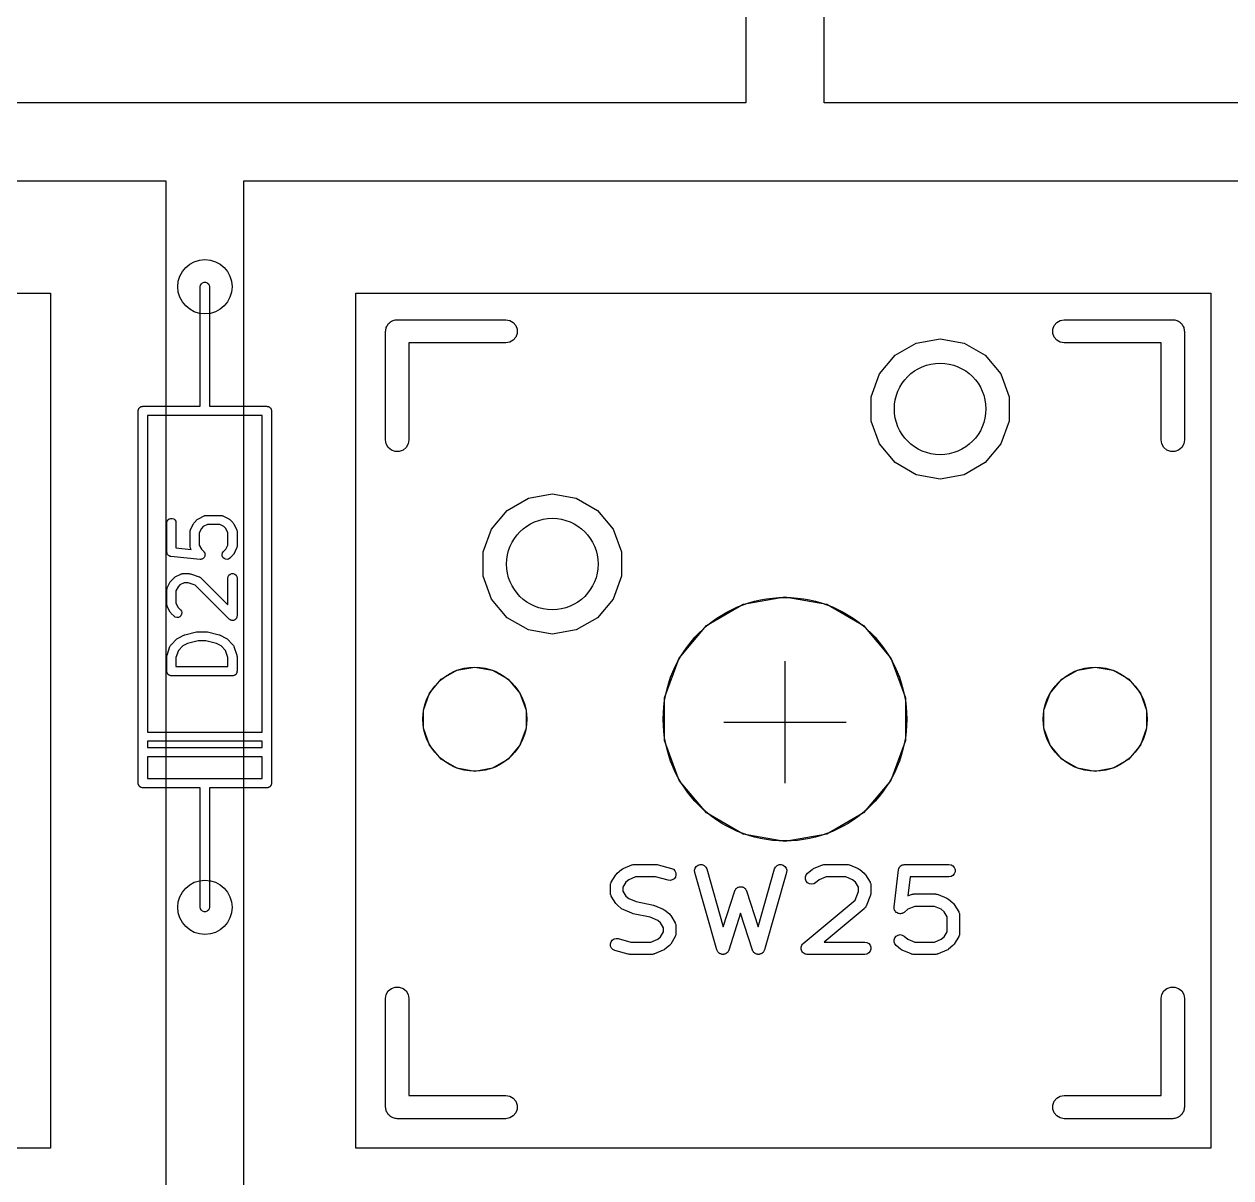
# Model space of a CAD drawing. Header units: millimetres. Extents: x 71 to 299, y 93 to 256.
# Drawn here: x 178.24 to 198, y 170.27 to 189.16 of the extents above; entities that cross this region are included whole.
import ezdxf

# ---------------------------------------------------------------- set-up
doc = ezdxf.new("R2010")
doc.units = ezdxf.units.MM
for name, color, linetype in [('BLACK', 7, 'Continuous'), ('PCB', 4, 'Continuous'), ('PCB_参照', 4, 'Continuous'), ('プレート', 6, 'Continuous'), ('物理キー', 7, 'Continuous')]:
    doc.layers.add(name, color=color, linetype=linetype)

# ---------------------------------------------------------------- blocks, each defined once
blk = doc.blocks.new('PCB詳細')
at = {"layer": 'BLACK'}
for p, q in [((116.925, -71.92), (116.93, -71.8943)), ((116.925, -73.19), (116.925, -71.92)), ((116.93, -71.8943), (116.943, -71.8718)), ((116.943, -71.8718), (116.962, -71.855)), ((116.962, -71.855), (116.987, -71.8461)), ((116.987, -71.8461), (117.013, -71.8461)), ((117.013, -71.8461), (117.037, -71.855)), ((117.037, -71.855), (117.057, -71.8718)), ((117.057, -71.8718), (117.07, -71.8943)), ((117.07, -71.8943), (117.075, -71.92)), ((117.075, -71.92), (117.075, -73.19)), ((120.004, -72.5275), (120.017, -72.5168)), ((120.017, -72.5168), (120.028, -72.5041)), ((120.028, -72.5041), (120.042, -72.4957)), ((120.042, -72.4957), (120.055, -72.485)), ((120.055, -72.485), (120.07, -72.4793)), ((120.07, -72.4793), (120.085, -72.471)), ((120.085, -72.471), (120.101, -72.4681)), ((120.101, -72.4681), (120.117, -72.4624)), ((120.117, -72.4624), (120.134, -72.4624)), ((120.134, -72.4624), (120.15, -72.4595)), ((120.15, -72.4595), (121.928, -72.4595)), ((121.928, -72.4595), (121.993, -72.471)), ((121.993, -72.471), (122.05, -72.5041)), ((122.05, -72.5041), (122.093, -72.5547)), ((130.907, -72.5547), (130.95, -72.5041)), ((130.95, -72.5041), (131.007, -72.471)), ((131.007, -72.471), (131.072, -72.4595)), ((131.072, -72.4595), (132.85, -72.4595)), ((132.85, -72.4595), (132.866, -72.4624)), ((132.866, -72.4624), (132.883, -72.4624)), ((132.883, -72.4624), (132.899, -72.4681)), ((132.899, -72.4681), (132.915, -72.471)), ((132.915, -72.471), (132.93, -72.4793)), ((132.93, -72.4793), (132.945, -72.485)), ((132.945, -72.485), (132.958, -72.4957)), ((132.958, -72.4957), (132.972, -72.5041)), ((132.972, -72.5041), (132.983, -72.5168)), ((132.983, -72.5168), (132.996, -72.5275)), ((119.959, -72.65), (119.962, -72.6336)), ((119.959, -74.428), (119.959, -72.65)), ((119.962, -72.6169), (119.968, -72.6013)), ((119.962, -72.6336), (119.962, -72.6169)), ((119.968, -72.6013), (119.971, -72.5848)), ((119.971, -72.5848), (119.979, -72.5704)), ((119.979, -72.5704), (119.985, -72.5547)), ((119.985, -72.5547), (119.996, -72.542)), ((119.996, -72.542), (120.004, -72.5275)), ((122.093, -72.5547), (122.116, -72.6169)), ((122.116, -72.6831), (122.093, -72.7452)), ((122.116, -72.6169), (122.116, -72.6831)), ((130.884, -72.6169), (130.907, -72.5547)), ((130.884, -72.6831), (130.884, -72.6169)), ((130.907, -72.7452), (130.884, -72.6831)), ((132.996, -72.5275), (133.004, -72.542)), ((133.004, -72.542), (133.015, -72.5547)), ((133.015, -72.5547), (133.021, -72.5704)), ((133.021, -72.5704), (133.029, -72.5848)), ((133.029, -72.5848), (133.032, -72.6013)), ((133.032, -72.6013), (133.038, -72.6169)), ((133.038, -72.6169), (133.038, -72.6336)), ((133.038, -72.6336), (133.04, -72.65)), ((133.04, -72.65), (133.04, -74.428)), ((121.928, -72.8405), (120.34, -72.8405)), ((120.34, -72.8405), (120.34, -74.428)), ((121.993, -72.829), (121.928, -72.8405)), ((122.05, -72.7959), (121.993, -72.829)), ((122.093, -72.7452), (122.05, -72.7959)), ((128.302, -73.0411), (128.648, -72.8418)), ((128.648, -72.8418), (129.04, -72.7726)), ((129.04, -72.7726), (129.432, -72.8418)), ((129.432, -72.8418), (129.778, -73.0411)), ((130.95, -72.7959), (130.907, -72.7452)), ((131.007, -72.829), (130.95, -72.7959)), ((131.072, -72.8405), (131.007, -72.829)), ((132.659, -72.8405), (131.072, -72.8405)), ((132.659, -74.428), (132.659, -72.8405)), ((128.046, -73.3463), (128.302, -73.0411)), ((129.778, -73.0411), (130.034, -73.3463)), ((116.925, -73.877), (116.925, -73.19)), ((117.075, -73.19), (117.075, -73.877)), ((127.91, -73.7208), (128.046, -73.3463)), ((130.034, -73.3463), (130.17, -73.7208)), ((115.923, -73.9095), (115.927, -73.9038)), ((115.927, -73.9038), (115.932, -73.8996)), ((115.932, -73.8996), (115.936, -73.8945)), ((115.936, -73.8945), (115.941, -73.8913)), ((115.941, -73.8913), (115.947, -73.887)), ((115.947, -73.887), (115.953, -73.8848)), ((115.953, -73.8848), (115.958, -73.8815)), ((115.958, -73.8815), (115.965, -73.8804)), ((115.965, -73.8804), (115.971, -73.8781)), ((115.971, -73.8781), (115.978, -73.8781)), ((115.978, -73.8781), (115.984, -73.877)), ((115.984, -73.877), (116.925, -73.877)), ((117.075, -73.877), (118.016, -73.877)), ((118.016, -73.877), (118.022, -73.8781)), ((118.022, -73.8781), (118.029, -73.8781)), ((118.029, -73.8781), (118.035, -73.8804)), ((118.035, -73.8804), (118.042, -73.8815)), ((118.042, -73.8815), (118.047, -73.8848)), ((118.047, -73.8848), (118.053, -73.887)), ((118.053, -73.887), (118.059, -73.8913)), ((118.059, -73.8913), (118.064, -73.8945)), ((118.064, -73.8945), (118.068, -73.8996)), ((118.068, -73.8996), (118.073, -73.9038)), ((118.073, -73.9038), (118.077, -73.9095)), ((127.91, -74.1192), (127.91, -73.7208)), ((130.17, -73.7208), (130.17, -74.1192)), ((115.909, -73.952), (115.91, -73.9455)), ((115.909, -80.048), (115.909, -73.952)), ((115.91, -73.939), (115.912, -73.9328)), ((115.91, -73.9455), (115.91, -73.939)), ((115.912, -73.9328), (115.914, -73.9263)), ((115.914, -73.9263), (115.917, -73.9207)), ((115.917, -73.9207), (115.919, -73.9145)), ((115.919, -73.9145), (115.923, -73.9095)), ((117, -74.027), (116.059, -74.027)), ((116.059, -74.027), (116.059, -79.211)), ((117.941, -74.027), (117, -74.027)), ((117.941, -79.211), (117.941, -74.027)), ((118.077, -73.9095), (118.081, -73.9145)), ((118.081, -73.9145), (118.083, -73.9207)), ((118.083, -73.9207), (118.086, -73.9263)), ((118.086, -73.9263), (118.088, -73.9328)), ((118.088, -73.9328), (118.09, -73.939)), ((118.09, -73.939), (118.09, -73.9455)), ((118.09, -73.9455), (118.091, -73.952)), ((118.091, -73.952), (118.091, -80.048)), ((128.046, -74.4937), (127.91, -74.1192)), ((130.17, -74.1192), (130.034, -74.4937)), ((119.971, -74.4932), (119.959, -74.428)), ((120.004, -74.5505), (119.971, -74.4932)), ((120.329, -74.4932), (120.296, -74.5505)), ((120.34, -74.428), (120.329, -74.4932)), ((128.302, -74.7989), (128.046, -74.4937)), ((130.034, -74.4937), (129.778, -74.7989)), ((132.671, -74.4932), (132.659, -74.428)), ((132.704, -74.5505), (132.671, -74.4932)), ((133.029, -74.4932), (132.996, -74.5505)), ((133.04, -74.428), (133.029, -74.4932)), ((120.055, -74.593), (120.004, -74.5505)), ((120.117, -74.6156), (120.055, -74.593)), ((120.183, -74.6156), (120.117, -74.6156)), ((120.245, -74.593), (120.183, -74.6156)), ((120.296, -74.5505), (120.245, -74.593)), ((132.755, -74.593), (132.704, -74.5505)), ((132.817, -74.6156), (132.755, -74.593)), ((132.883, -74.6156), (132.817, -74.6156)), ((132.945, -74.593), (132.883, -74.6156)), ((132.996, -74.5505), (132.945, -74.593)), ((128.648, -74.9982), (128.302, -74.7989)), ((129.778, -74.7989), (129.432, -74.9982)), ((129.04, -75.0674), (128.648, -74.9982)), ((129.432, -74.9982), (129.04, -75.0674)), ((121.952, -75.5811), (122.298, -75.3818)), ((122.298, -75.3818), (122.69, -75.3126)), ((122.69, -75.3126), (123.082, -75.3818)), ((123.082, -75.3818), (123.428, -75.5811)), ((116.895, -75.7186), (116.99, -75.671)), ((116.99, -75.671), (116.994, -75.6698)), ((116.994, -75.6698), (116.998, -75.6676)), ((116.998, -75.6676), (117.007, -75.6661)), ((117.007, -75.6661), (117.015, -75.6636)), ((117.015, -75.6636), (117.02, -75.6638)), ((117.02, -75.6638), (117.024, -75.6631)), ((117.024, -75.6631), (117.262, -75.6631)), ((117.262, -75.6631), (117.266, -75.6638)), ((117.266, -75.6638), (117.27, -75.6636)), ((117.27, -75.6636), (117.279, -75.6661)), ((117.279, -75.6661), (117.288, -75.6676)), ((117.288, -75.6676), (117.291, -75.6698)), ((117.291, -75.6698), (117.295, -75.671)), ((117.295, -75.671), (117.391, -75.7186)), ((121.696, -75.8863), (121.952, -75.5811)), ((123.428, -75.5811), (123.684, -75.8863)), ((116.377, -75.7857), (116.382, -75.7601)), ((116.377, -76.2619), (116.377, -75.7857)), ((116.382, -75.7601), (116.395, -75.7375)), ((116.395, -75.7375), (116.415, -75.7208)), ((116.415, -75.7208), (116.439, -75.7119)), ((116.439, -75.7119), (116.465, -75.7119)), ((116.465, -75.7119), (116.49, -75.7208)), ((116.49, -75.7208), (116.51, -75.7375)), ((116.51, -75.7375), (116.523, -75.7601)), ((116.523, -75.7601), (116.527, -75.7857)), ((116.527, -75.7857), (116.527, -76.194)), ((116.766, -75.895), (116.814, -75.7998)), ((116.814, -75.7998), (116.821, -75.7901)), ((116.821, -75.7901), (116.828, -75.7803)), ((116.828, -75.7803), (116.876, -75.7327)), ((116.876, -75.7327), (116.885, -75.7258)), ((116.885, -75.7258), (116.895, -75.7186)), ((116.943, -75.8778), (116.908, -75.9463)), ((116.973, -75.8474), (116.943, -75.8778)), ((117.042, -75.8131), (116.973, -75.8474)), ((117.244, -75.8131), (117.042, -75.8131)), ((117.313, -75.8474), (117.244, -75.8131)), ((117.343, -75.8778), (117.313, -75.8474)), ((117.377, -75.9463), (117.343, -75.8778)), ((117.391, -75.7186), (117.4, -75.7258)), ((117.4, -75.7258), (117.41, -75.7327)), ((117.41, -75.7327), (117.458, -75.7803)), ((117.458, -75.7803), (117.465, -75.7901)), ((117.465, -75.7901), (117.472, -75.7998)), ((117.472, -75.7998), (117.519, -75.895)), ((116.758, -75.9286), (116.759, -75.9243)), ((116.758, -76.1667), (116.758, -75.9286)), ((116.759, -75.92), (116.761, -75.9116)), ((116.759, -75.9243), (116.759, -75.92)), ((116.761, -75.9116), (116.763, -75.9029)), ((116.763, -75.9029), (116.765, -75.8992)), ((116.765, -75.8992), (116.766, -75.895)), ((116.908, -75.9463), (116.908, -76.149)), ((117.377, -76.149), (117.377, -75.9463)), ((117.519, -75.895), (117.521, -75.8992)), ((117.521, -75.8992), (117.523, -75.9029)), ((117.523, -75.9029), (117.524, -75.9116)), ((117.524, -75.9116), (117.527, -75.92)), ((117.527, -75.92), (117.527, -75.9243)), ((117.527, -75.9243), (117.527, -75.9286)), ((117.527, -75.9286), (117.527, -76.1667)), ((121.56, -76.2608), (121.696, -75.8863)), ((123.684, -75.8863), (123.82, -76.2608)), ((116.378, -76.2647), (116.377, -76.2619)), ((116.378, -76.2675), (116.378, -76.2647)), ((116.38, -76.2775), (116.378, -76.2675)), ((116.382, -76.2876), (116.38, -76.2775)), ((116.527, -76.194), (116.776, -76.2189)), ((116.759, -76.1709), (116.758, -76.1667)), ((116.759, -76.1752), (116.759, -76.1709)), ((116.761, -76.1837), (116.759, -76.1752)), ((116.763, -76.1923), (116.761, -76.1837)), ((116.765, -76.1961), (116.763, -76.1923)), ((116.766, -76.2002), (116.765, -76.1961)), ((116.776, -76.2189), (116.766, -76.2002)), ((116.908, -76.149), (116.943, -76.2175)), ((116.943, -76.2175), (116.982, -76.2565)), ((116.982, -76.2565), (116.982, -76.2569)), ((116.982, -76.2569), (116.982, -76.2572)), ((116.982, -76.2572), (116.989, -76.2676)), ((116.989, -76.2676), (116.997, -76.2778)), ((116.997, -76.2778), (116.997, -76.2783)), ((117.282, -76.303), (117.289, -76.2778)), ((117.289, -76.2778), (117.304, -76.2565)), ((117.304, -76.2565), (117.343, -76.2175)), ((117.343, -76.2175), (117.377, -76.149)), ((117.519, -76.2002), (117.472, -76.2954)), ((117.521, -76.1961), (117.519, -76.2002)), ((117.523, -76.1923), (117.521, -76.1961)), ((117.524, -76.1837), (117.523, -76.1923)), ((117.527, -76.1752), (117.524, -76.1837)), ((117.527, -76.1667), (117.527, -76.1709)), ((117.527, -76.1709), (117.527, -76.1752)), ((121.56, -76.6592), (121.56, -76.2608)), ((123.82, -76.2608), (123.82, -76.6592)), ((116.383, -76.29), (116.382, -76.2876)), ((116.384, -76.2928), (116.383, -76.29)), ((116.39, -76.3012), (116.384, -76.2928)), ((116.395, -76.3101), (116.39, -76.3012)), ((116.397, -76.3119), (116.395, -76.3101)), ((116.399, -76.3143), (116.397, -76.3119)), ((116.407, -76.3203), (116.399, -76.3143)), ((116.415, -76.3269), (116.407, -76.3203)), ((116.418, -76.3278), (116.415, -76.3269)), ((116.42, -76.3295), (116.418, -76.3278)), ((116.43, -76.3323), (116.42, -76.3295)), ((116.439, -76.3358), (116.43, -76.3323)), ((116.442, -76.3358), (116.439, -76.3358)), ((116.445, -76.3365), (116.442, -76.3358)), ((116.921, -76.3842), (116.445, -76.3365)), ((116.922, -76.3841), (116.921, -76.3842)), ((116.934, -76.3831), (116.922, -76.3842)), ((116.922, -76.3842), (116.922, -76.3841)), ((116.947, -76.3822), (116.934, -76.3831)), ((116.948, -76.382), (116.947, -76.3822)), ((116.959, -76.3767), (116.948, -76.382)), ((116.948, -76.382), (116.948, -76.382)), ((116.971, -76.3715), (116.959, -76.3767)), ((116.972, -76.371), (116.971, -76.3712)), ((116.971, -76.3712), (116.971, -76.3715)), ((116.98, -76.3621), (116.972, -76.371)), ((116.989, -76.3533), (116.98, -76.3621)), ((116.99, -76.3529), (116.989, -76.3533)), ((116.995, -76.3412), (116.99, -76.3525)), ((116.99, -76.3525), (116.99, -76.3529)), ((117.001, -76.3298), (116.995, -76.3412)), ((116.997, -76.2783), (116.997, -76.2787)), ((116.997, -76.2787), (117, -76.2909)), ((117, -76.2909), (117.003, -76.303)), ((117.002, -76.3165), (117.001, -76.3289)), ((117.001, -76.3289), (117.001, -76.3294)), ((117.001, -76.3294), (117.001, -76.3298)), ((117.003, -76.3039), (117.002, -76.3165)), ((117.003, -76.303), (117.003, -76.3035)), ((117.003, -76.3035), (117.003, -76.3039)), ((117.285, -76.3289), (117.282, -76.303)), ((117.296, -76.3525), (117.285, -76.3289)), ((117.314, -76.371), (117.296, -76.3525)), ((117.338, -76.382), (117.314, -76.371)), ((117.364, -76.3842), (117.338, -76.382)), ((117.389, -76.3775), (117.364, -76.3842)), ((117.41, -76.3626), (117.389, -76.3775)), ((117.458, -76.3149), (117.41, -76.3626)), ((117.465, -76.3051), (117.458, -76.3149)), ((117.472, -76.2954), (117.465, -76.3051)), ((116.504, -76.6782), (116.514, -76.671)), ((116.514, -76.671), (116.609, -76.6234)), ((116.609, -76.6234), (116.613, -76.6222)), ((116.613, -76.6222), (116.617, -76.62)), ((116.617, -76.62), (116.626, -76.6185)), ((116.626, -76.6185), (116.634, -76.616)), ((116.634, -76.616), (116.639, -76.6162)), ((116.639, -76.6162), (116.643, -76.6155)), ((116.643, -76.6155), (116.738, -76.6155)), ((116.738, -76.6155), (116.75, -76.6176)), ((116.75, -76.6176), (116.762, -76.6193)), ((116.762, -76.6193), (116.905, -76.6669)), ((116.905, -76.6669), (116.908, -76.669)), ((116.908, -76.669), (116.913, -76.6701)), ((116.913, -76.6701), (116.92, -76.6752)), ((117.377, -76.6905), (117.382, -76.6648)), ((117.382, -76.6648), (117.395, -76.6423)), ((117.395, -76.6423), (117.415, -76.6255)), ((117.415, -76.6255), (117.439, -76.6166)), ((117.439, -76.6166), (117.465, -76.6166)), ((117.465, -76.6166), (117.49, -76.6255)), ((117.49, -76.6255), (117.51, -76.6423)), ((117.51, -76.6423), (117.523, -76.6648)), ((117.523, -76.6648), (117.527, -76.6905)), ((121.696, -77.0337), (121.56, -76.6592)), ((123.82, -76.6592), (123.684, -77.0337)), ((116.378, -76.8724), (116.38, -76.864)), ((116.38, -76.864), (116.382, -76.8553)), ((116.382, -76.8553), (116.384, -76.8516)), ((116.384, -76.8516), (116.385, -76.8474)), ((116.385, -76.8474), (116.433, -76.7522)), ((116.433, -76.7522), (116.44, -76.7425)), ((116.44, -76.7425), (116.447, -76.7327)), ((116.447, -76.7327), (116.495, -76.6851)), ((116.495, -76.6851), (116.504, -76.6782)), ((116.562, -76.8301), (116.527, -76.8987)), ((116.592, -76.7997), (116.562, -76.8301)), ((116.661, -76.7655), (116.592, -76.7997)), ((116.726, -76.7655), (116.661, -76.7655)), ((116.84, -76.8036), (116.726, -76.7655)), ((117.399, -77.3626), (116.84, -76.8036)), ((116.92, -76.6752), (116.928, -76.6793)), ((116.928, -76.6793), (116.93, -76.6826)), ((116.93, -76.6826), (116.934, -76.6851)), ((116.934, -76.6851), (117.377, -77.1285)), ((117.377, -77.1285), (117.377, -76.6905)), ((117.527, -76.6905), (117.527, -77.3095)), ((116.377, -76.881), (116.378, -76.8767)), ((116.377, -77.119), (116.377, -76.881)), ((116.378, -76.8767), (116.378, -76.8724)), ((116.527, -76.8987), (116.527, -77.1013)), ((121.952, -77.3389), (121.696, -77.0337)), ((123.684, -77.0337), (123.428, -77.3389)), ((125.815, -77.1192), (126.5, -76.9985)), ((126.5, -76.9985), (127.185, -77.1192)), ((116.378, -77.1233), (116.377, -77.119)), ((116.378, -77.1276), (116.378, -77.1233)), ((116.38, -77.136), (116.378, -77.1276)), ((116.382, -77.1447), (116.38, -77.136)), ((116.384, -77.1484), (116.382, -77.1447)), ((116.385, -77.1526), (116.384, -77.1484)), ((116.433, -77.2478), (116.385, -77.1526)), ((116.44, -77.2575), (116.433, -77.2478)), ((116.447, -77.2673), (116.44, -77.2575)), ((116.527, -77.1013), (116.562, -77.1699)), ((116.562, -77.1699), (116.601, -77.2089)), ((116.601, -77.2089), (116.616, -77.2302)), ((116.616, -77.2302), (116.622, -77.2554)), ((116.622, -77.2554), (116.62, -77.2813)), ((125.213, -77.4667), (125.815, -77.1192)), ((127.185, -77.1192), (127.787, -77.4667)), ((116.495, -77.3149), (116.447, -77.2673)), ((116.516, -77.3299), (116.495, -77.3149)), ((116.541, -77.3366), (116.516, -77.3299)), ((116.567, -77.3343), (116.541, -77.3366)), ((116.591, -77.3233), (116.567, -77.3343)), ((116.609, -77.3049), (116.591, -77.3233)), ((116.62, -77.2813), (116.609, -77.3049)), ((117.407, -77.3682), (117.399, -77.3626)), ((117.415, -77.3745), (117.407, -77.3682)), ((117.418, -77.3756), (117.415, -77.3745)), ((117.421, -77.3775), (117.418, -77.3756)), ((117.43, -77.38), (117.421, -77.3775)), ((117.439, -77.3834), (117.43, -77.38)), ((117.443, -77.3834), (117.439, -77.3834)), ((117.446, -77.3842), (117.443, -77.3834)), ((117.456, -77.3834), (117.446, -77.3842)), ((117.465, -77.3834), (117.456, -77.3834)), ((117.469, -77.3823), (117.465, -77.3834)), ((117.472, -77.382), (117.469, -77.3823)), ((117.481, -77.3778), (117.472, -77.382)), ((117.49, -77.3745), (117.481, -77.3778)), ((117.492, -77.3724), (117.49, -77.3745)), ((117.495, -77.371), (117.492, -77.3724)), ((117.502, -77.364), (117.495, -77.371)), ((117.51, -77.3577), (117.502, -77.364)), ((117.511, -77.3549), (117.51, -77.3577)), ((117.514, -77.3525), (117.511, -77.3549)), ((117.518, -77.3437), (117.514, -77.3525)), ((117.523, -77.3352), (117.518, -77.3437)), ((117.525, -77.3289), (117.523, -77.3319)), ((117.523, -77.3319), (117.523, -77.3352)), ((117.526, -77.3192), (117.525, -77.3289)), ((117.527, -77.3095), (117.526, -77.3192)), ((122.298, -77.5382), (121.952, -77.3389)), ((123.428, -77.3389), (123.082, -77.5382)), ((116.562, -77.671), (116.657, -77.6234)), ((116.657, -77.6234), (116.665, -77.6211)), ((116.665, -77.6211), (116.672, -77.6177)), ((116.672, -77.6177), (116.863, -77.5701)), ((116.863, -77.5701), (116.872, -77.5695)), ((116.872, -77.5695), (116.881, -77.5679)), ((116.881, -77.5679), (117.024, -77.5679)), ((117.024, -77.5679), (117.033, -77.5695)), ((117.033, -77.5695), (117.042, -77.5701)), ((117.042, -77.5701), (117.232, -77.6177)), ((117.232, -77.6177), (117.24, -77.6211)), ((117.24, -77.6211), (117.248, -77.6234)), ((117.248, -77.6234), (117.343, -77.671)), ((122.69, -77.6074), (122.298, -77.5382)), ((123.082, -77.5382), (122.69, -77.6074)), ((124.767, -77.9992), (125.213, -77.4667)), ((127.787, -77.4667), (128.233, -77.9992)), ((116.381, -77.9525), (116.429, -77.8096)), ((116.429, -77.8096), (116.431, -77.8058)), ((116.431, -77.8058), (116.432, -77.8016)), ((116.432, -77.8016), (116.437, -77.7944)), ((116.437, -77.7944), (116.441, -77.7867)), ((116.441, -77.7867), (116.444, -77.7838)), ((116.444, -77.7838), (116.447, -77.7803)), ((116.447, -77.7803), (116.542, -77.6851)), ((116.542, -77.6851), (116.552, -77.6782)), ((116.552, -77.6782), (116.562, -77.671)), ((116.64, -77.7997), (116.566, -77.8738)), ((116.717, -77.7612), (116.64, -77.7997)), ((116.89, -77.7179), (116.717, -77.7612)), ((117.015, -77.7179), (116.89, -77.7179)), ((117.188, -77.7612), (117.015, -77.7179)), ((117.265, -77.7997), (117.188, -77.7612)), ((117.339, -77.8738), (117.265, -77.7997)), ((117.343, -77.671), (117.353, -77.6782)), ((117.353, -77.6782), (117.363, -77.6851)), ((117.363, -77.6851), (117.458, -77.7803)), ((117.458, -77.7803), (117.46, -77.7838)), ((117.46, -77.7838), (117.464, -77.7867)), ((117.464, -77.7867), (117.468, -77.7944)), ((117.468, -77.7944), (117.473, -77.8016)), ((117.473, -77.8016), (117.474, -77.8058)), ((117.474, -77.8058), (117.476, -77.8096)), ((117.476, -77.8096), (117.524, -77.9525)), ((116.377, -77.9762), (116.379, -77.9643)), ((116.377, -78.2143), (116.377, -77.9762)), ((116.379, -77.9643), (116.381, -77.9525)), ((116.566, -77.8738), (116.527, -77.9884)), ((116.527, -77.9884), (116.527, -78.1393)), ((117.377, -77.9884), (117.339, -77.8738)), ((117.377, -78.1393), (117.377, -77.9884)), ((117.524, -77.9525), (117.525, -77.9643)), ((117.525, -77.9643), (117.527, -77.9762)), ((117.527, -77.9762), (117.527, -78.2143)), ((124.529, -78.6524), (124.767, -77.9992)), ((128.233, -77.9992), (128.471, -78.6524)), ((116.379, -78.2207), (116.377, -78.2143)), ((116.379, -78.2273), (116.379, -78.2207)), ((116.381, -78.2335), (116.379, -78.2273)), ((116.382, -78.2399), (116.381, -78.2335)), ((116.385, -78.2456), (116.382, -78.2399)), ((116.387, -78.2518), (116.385, -78.2456)), ((116.392, -78.2568), (116.387, -78.2518)), ((116.527, -78.1393), (117.377, -78.1393)), ((117.517, -78.2518), (117.513, -78.2568)), ((117.52, -78.2456), (117.517, -78.2518)), ((117.523, -78.2399), (117.52, -78.2456)), ((117.524, -78.2335), (117.523, -78.2399)), ((117.526, -78.2273), (117.524, -78.2335)), ((117.527, -78.2143), (117.526, -78.2207)), ((117.526, -78.2207), (117.526, -78.2273)), ((120.871, -78.3457), (121.128, -78.1974)), ((121.128, -78.1974), (121.42, -78.1458)), ((121.42, -78.1458), (121.712, -78.1974)), ((121.712, -78.1974), (121.969, -78.3457)), ((131.031, -78.3457), (131.288, -78.1974)), ((131.288, -78.1974), (131.58, -78.1458)), ((131.58, -78.1458), (131.872, -78.1974)), ((131.872, -78.1974), (132.129, -78.3457)), ((116.395, -78.2625), (116.392, -78.2568)), ((116.4, -78.2667), (116.395, -78.2625)), ((116.404, -78.2717), (116.4, -78.2667)), ((116.41, -78.275), (116.404, -78.2717)), ((116.415, -78.2792), (116.41, -78.275)), ((116.421, -78.2815), (116.415, -78.2792)), ((116.427, -78.2848), (116.421, -78.2815)), ((116.433, -78.2859), (116.427, -78.2848)), ((116.439, -78.2881), (116.433, -78.2859)), ((116.446, -78.2881), (116.439, -78.2881)), ((116.452, -78.2893), (116.446, -78.2881)), ((117.452, -78.2893), (116.452, -78.2893)), ((117.459, -78.2881), (117.452, -78.2893)), ((117.465, -78.2881), (117.459, -78.2881)), ((117.472, -78.2859), (117.465, -78.2881)), ((117.478, -78.2848), (117.472, -78.2859)), ((117.484, -78.2815), (117.478, -78.2848)), ((117.49, -78.2792), (117.484, -78.2815)), ((117.495, -78.275), (117.49, -78.2792)), ((117.501, -78.2717), (117.495, -78.275)), ((117.505, -78.2667), (117.501, -78.2717)), ((117.51, -78.2625), (117.505, -78.2667)), ((117.513, -78.2568), (117.51, -78.2625)), ((120.68, -78.5729), (120.871, -78.3457)), ((121.969, -78.3457), (122.16, -78.5729)), ((130.84, -78.5729), (131.031, -78.3457)), ((132.129, -78.3457), (132.32, -78.5729)), ((120.579, -78.8517), (120.68, -78.5729)), ((122.16, -78.5729), (122.261, -78.8517)), ((130.739, -78.8517), (130.84, -78.5729)), ((132.32, -78.5729), (132.421, -78.8517)), ((124.529, -79.3476), (124.529, -78.6524)), ((128.471, -78.6524), (128.471, -79.3476)), ((120.579, -79.1483), (120.579, -78.8517)), ((122.261, -78.8517), (122.261, -79.1483)), ((130.739, -79.1483), (130.739, -78.8517)), ((132.421, -78.8517), (132.421, -79.1483)), ((116.059, -79.211), (117.941, -79.211)), ((120.68, -79.4271), (120.579, -79.1483)), ((122.261, -79.1483), (122.16, -79.4271)), ((130.84, -79.4271), (130.739, -79.1483)), ((132.421, -79.1483), (132.32, -79.4271)), ((116.059, -79.361), (116.059, -79.465)), ((117.941, -79.361), (116.059, -79.361)), ((117.941, -79.465), (117.941, -79.361)), ((120.871, -79.6543), (120.68, -79.4271)), ((122.16, -79.4271), (121.969, -79.6543)), ((124.767, -80.0008), (124.529, -79.3476)), ((128.471, -79.3476), (128.233, -80.0008)), ((131.031, -79.6543), (130.84, -79.4271)), ((132.32, -79.4271), (132.129, -79.6543)), ((116.059, -79.465), (117.941, -79.465)), ((117.941, -79.615), (116.059, -79.615)), ((116.059, -79.615), (116.059, -79.973)), ((117.941, -79.973), (117.941, -79.615)), ((121.128, -79.8026), (120.871, -79.6543)), ((121.42, -79.8541), (121.128, -79.8026)), ((121.712, -79.8026), (121.42, -79.8541)), ((121.969, -79.6543), (121.712, -79.8026)), ((131.288, -79.8026), (131.031, -79.6543)), ((131.58, -79.8541), (131.288, -79.8026)), ((131.872, -79.8026), (131.58, -79.8541)), ((132.129, -79.6543), (131.872, -79.8026)), ((116.059, -79.973), (117, -79.973)), ((117, -79.973), (117.941, -79.973)), ((125.213, -80.5332), (124.767, -80.0008)), ((128.233, -80.0008), (127.787, -80.5332)), ((115.91, -80.0545), (115.909, -80.048)), ((115.91, -80.061), (115.91, -80.0545)), ((115.912, -80.0672), (115.91, -80.061)), ((115.914, -80.0737), (115.912, -80.0672)), ((115.917, -80.0793), (115.914, -80.0737)), ((115.919, -80.0855), (115.917, -80.0793)), ((115.923, -80.0905), (115.919, -80.0855)), ((115.927, -80.0962), (115.923, -80.0905)), ((115.932, -80.1004), (115.927, -80.0962)), ((115.936, -80.1055), (115.932, -80.1004)), ((115.941, -80.1087), (115.936, -80.1055)), ((115.947, -80.113), (115.941, -80.1087)), ((115.953, -80.1152), (115.947, -80.113)), ((115.958, -80.1185), (115.953, -80.1152)), ((115.965, -80.1196), (115.958, -80.1185)), ((115.971, -80.1219), (115.965, -80.1196)), ((115.978, -80.1219), (115.971, -80.1219)), ((115.984, -80.123), (115.978, -80.1219)), ((116.925, -80.123), (115.984, -80.123)), ((116.925, -80.81), (116.925, -80.123)), ((118.016, -80.123), (117.075, -80.123)), ((117.075, -80.123), (117.075, -80.81)), ((118.022, -80.1219), (118.016, -80.123)), ((118.029, -80.1219), (118.022, -80.1219)), ((118.035, -80.1196), (118.029, -80.1219)), ((118.042, -80.1185), (118.035, -80.1196)), ((118.047, -80.1152), (118.042, -80.1185)), ((118.053, -80.113), (118.047, -80.1152)), ((118.059, -80.1087), (118.053, -80.113)), ((118.064, -80.1055), (118.059, -80.1087)), ((118.068, -80.1004), (118.064, -80.1055)), ((118.073, -80.0962), (118.068, -80.1004)), ((118.077, -80.0905), (118.073, -80.0962)), ((118.081, -80.0855), (118.077, -80.0905)), ((118.083, -80.0793), (118.081, -80.0855)), ((118.086, -80.0737), (118.083, -80.0793)), ((118.088, -80.0672), (118.086, -80.0737)), ((118.09, -80.061), (118.088, -80.0672)), ((118.091, -80.048), (118.09, -80.0545)), ((118.09, -80.0545), (118.09, -80.061)), ((125.815, -80.8808), (125.213, -80.5332)), ((127.787, -80.5332), (127.185, -80.8808)), ((116.925, -82.08), (116.925, -80.81)), ((117.075, -80.81), (117.075, -82.08)), ((126.5, -81.0015), (125.815, -80.8808)), ((127.185, -80.8808), (126.5, -81.0015)), ((123.848, -81.4462), (123.993, -81.3857)), ((123.993, -81.3857), (123.996, -81.3852)), ((123.996, -81.3852), (123.998, -81.3841)), ((123.998, -81.3841), (124.013, -81.3814)), ((124.013, -81.3814), (124.028, -81.378)), ((124.028, -81.378), (124.03, -81.3783)), ((124.03, -81.3783), (124.033, -81.3779)), ((124.033, -81.3779), (124.395, -81.3779)), ((124.395, -81.3779), (124.409, -81.3803)), ((124.409, -81.3803), (124.423, -81.3816)), ((124.423, -81.3816), (124.64, -81.4421)), ((125.028, -81.4381), (125.048, -81.4089)), ((125.048, -81.4089), (125.077, -81.3882)), ((125.077, -81.3882), (125.111, -81.3785)), ((125.111, -81.3785), (125.146, -81.381)), ((125.146, -81.381), (125.178, -81.3953)), ((125.178, -81.3953), (125.203, -81.4199)), ((126.345, -81.4199), (126.371, -81.3953)), ((126.371, -81.3953), (126.403, -81.381)), ((126.403, -81.381), (126.438, -81.3785)), ((126.438, -81.3785), (126.472, -81.3882)), ((126.472, -81.3882), (126.5, -81.4089)), ((126.5, -81.4089), (126.52, -81.4381)), ((126.969, -81.4462), (127.114, -81.3857)), ((127.114, -81.3857), (127.116, -81.3852)), ((127.116, -81.3852), (127.118, -81.3841)), ((127.118, -81.3841), (127.134, -81.3814)), ((127.134, -81.3814), (127.148, -81.378)), ((127.148, -81.378), (127.151, -81.3783)), ((127.151, -81.3783), (127.153, -81.3779)), ((127.153, -81.3779), (127.516, -81.3779)), ((127.516, -81.3779), (127.518, -81.3783)), ((127.518, -81.3783), (127.521, -81.378)), ((127.521, -81.378), (127.536, -81.3814)), ((127.536, -81.3814), (127.551, -81.3841)), ((127.551, -81.3841), (127.553, -81.3852)), ((127.553, -81.3852), (127.555, -81.3857)), ((127.555, -81.3857), (127.7, -81.4462)), ((128.381, -81.4173), (128.39, -81.4054)), ((128.39, -81.4054), (128.392, -81.4039)), ((128.392, -81.4039), (128.394, -81.4017)), ((128.394, -81.4017), (128.407, -81.3943)), ((128.407, -81.3943), (128.419, -81.3861)), ((128.419, -81.3861), (128.422, -81.3855)), ((128.422, -81.3855), (128.425, -81.3841)), ((128.425, -81.3841), (128.439, -81.3815)), ((128.439, -81.3815), (128.454, -81.3781)), ((128.454, -81.3781), (128.457, -81.3784)), ((128.457, -81.3784), (128.459, -81.3779)), ((128.459, -81.3779), (129.185, -81.3779)), ((129.185, -81.3779), (129.22, -81.3841)), ((129.22, -81.3841), (129.25, -81.4017)), ((129.25, -81.4017), (129.273, -81.4287)), ((123.655, -81.6692), (123.728, -81.5482)), ((123.728, -81.5482), (123.739, -81.5354)), ((123.739, -81.5354), (123.75, -81.5224)), ((123.75, -81.5224), (123.822, -81.4619)), ((123.822, -81.4619), (123.836, -81.4544)), ((123.836, -81.4544), (123.848, -81.4462)), ((124.053, -81.5811), (123.941, -81.6279)), ((124.382, -81.5811), (124.053, -81.5811)), ((124.586, -81.6379), (124.382, -81.5811)), ((124.64, -81.4421), (124.672, -81.4573)), ((124.684, -81.6125), (124.655, -81.6325)), ((124.672, -81.4573), (124.697, -81.4825)), ((124.705, -81.5838), (124.684, -81.6125)), ((124.697, -81.4825), (124.712, -81.5146)), ((124.714, -81.5498), (124.705, -81.5838)), ((124.712, -81.5146), (124.714, -81.5498)), ((125.02, -81.4723), (125.028, -81.4381)), ((125.023, -81.5074), (125.02, -81.4723)), ((125.386, -82.7774), (125.023, -81.5074)), ((125.203, -81.4199), (125.219, -81.4516)), ((125.219, -81.4516), (125.49, -82.399)), ((126.059, -82.399), (126.33, -81.4516)), ((126.525, -81.5074), (126.162, -82.7774)), ((126.33, -81.4516), (126.345, -81.4199)), ((126.52, -81.4381), (126.529, -81.4723)), ((126.529, -81.4723), (126.525, -81.5074)), ((126.835, -81.5825), (126.848, -81.5494)), ((126.835, -81.6178), (126.835, -81.5825)), ((126.848, -81.5494), (126.87, -81.5224)), ((126.87, -81.5224), (126.943, -81.4619)), ((126.943, -81.4619), (126.956, -81.4544)), ((126.956, -81.4544), (126.969, -81.4462)), ((127.173, -81.5811), (127.061, -81.6279)), ((127.496, -81.5811), (127.173, -81.5811)), ((127.608, -81.6279), (127.496, -81.5811)), ((127.7, -81.4462), (127.713, -81.4544)), ((127.713, -81.4544), (127.726, -81.4619)), ((127.726, -81.4619), (127.799, -81.5224)), ((127.799, -81.5224), (127.81, -81.5354)), ((127.81, -81.5354), (127.821, -81.5482)), ((127.821, -81.5482), (127.893, -81.6692)), ((128.286, -82.0722), (128.359, -81.4674)), ((128.359, -81.4619), (128.364, -81.4479)), ((128.359, -81.4647), (128.359, -81.4619)), ((128.359, -81.4674), (128.359, -81.4647)), ((128.364, -81.4479), (128.369, -81.4336)), ((128.369, -81.4336), (128.37, -81.4314)), ((128.37, -81.4314), (128.371, -81.4287)), ((128.371, -81.4287), (128.381, -81.4173)), ((128.55, -81.5811), (128.512, -81.8917)), ((129.185, -81.5811), (128.55, -81.5811)), ((129.22, -81.575), (129.185, -81.5811)), ((129.25, -81.5574), (129.22, -81.575)), ((129.273, -81.5303), (129.25, -81.5574)), ((129.273, -81.4287), (129.285, -81.4619)), ((129.285, -81.4972), (129.273, -81.5303)), ((129.285, -81.4619), (129.285, -81.4972)), ((123.641, -81.7214), (123.642, -81.7118)), ((123.641, -81.8424), (123.641, -81.7214)), ((123.642, -81.7118), (123.643, -81.7021)), ((123.643, -81.7021), (123.645, -81.6946)), ((123.645, -81.6946), (123.647, -81.6867)), ((123.647, -81.6867), (123.652, -81.6782)), ((123.652, -81.6782), (123.655, -81.6692)), ((123.893, -81.6675), (123.844, -81.7496)), ((123.844, -81.7496), (123.844, -81.8142)), ((123.941, -81.6279), (123.893, -81.6675)), ((124.621, -81.6413), (124.586, -81.6379)), ((124.655, -81.6325), (124.621, -81.6413)), ((125.678, -81.8114), (125.679, -81.8078)), ((125.679, -81.8078), (125.68, -81.8039)), ((125.68, -81.8039), (125.688, -81.7923)), ((125.688, -81.7923), (125.694, -81.7802)), ((125.694, -81.7802), (125.697, -81.7775)), ((125.697, -81.7775), (125.699, -81.7741)), ((125.699, -81.7741), (125.71, -81.7657)), ((125.71, -81.7657), (125.72, -81.7565)), ((125.72, -81.7565), (125.724, -81.7549)), ((125.724, -81.7549), (125.727, -81.7525)), ((125.727, -81.7525), (125.74, -81.7483)), ((125.74, -81.7483), (125.753, -81.7431)), ((125.753, -81.7431), (125.757, -81.7429)), ((125.757, -81.7429), (125.761, -81.7417)), ((125.761, -81.7417), (125.774, -81.7422)), ((125.774, -81.7422), (125.788, -81.7417)), ((125.788, -81.7417), (125.792, -81.7429)), ((125.792, -81.7429), (125.796, -81.7431)), ((125.796, -81.7431), (125.809, -81.7483)), ((125.809, -81.7483), (125.822, -81.7525)), ((125.822, -81.7525), (125.825, -81.7549)), ((125.825, -81.7549), (125.829, -81.7565)), ((125.829, -81.7565), (125.839, -81.7657)), ((125.839, -81.7657), (125.849, -81.7741)), ((125.849, -81.7741), (125.852, -81.7775)), ((125.852, -81.7775), (125.855, -81.7802)), ((125.855, -81.7802), (125.861, -81.7923)), ((125.861, -81.7923), (125.868, -81.8039)), ((125.868, -81.8039), (125.869, -81.8078)), ((125.869, -81.8078), (125.871, -81.8114)), ((126.847, -81.651), (126.835, -81.6178)), ((126.87, -81.6781), (126.847, -81.651)), ((126.9, -81.6958), (126.87, -81.6781)), ((126.935, -81.7021), (126.9, -81.6958)), ((126.97, -81.6961), (126.935, -81.7021)), ((127, -81.6785), (126.97, -81.6961)), ((127.061, -81.6279), (127, -81.6785)), ((127.655, -81.6675), (127.608, -81.6279)), ((127.705, -81.7496), (127.655, -81.6675)), ((127.705, -81.8228), (127.705, -81.7496)), ((127.893, -81.6692), (127.897, -81.6782)), ((127.897, -81.6782), (127.902, -81.6867)), ((127.902, -81.6867), (127.903, -81.6946)), ((127.903, -81.6946), (127.906, -81.7021)), ((127.906, -81.7021), (127.906, -81.7118)), ((127.906, -81.7118), (127.908, -81.7214)), ((127.908, -81.7214), (127.908, -81.8424)), ((123.642, -81.852), (123.641, -81.8424)), ((123.643, -81.8617), (123.642, -81.852)), ((123.645, -81.8692), (123.643, -81.8617)), ((123.647, -81.8771), (123.645, -81.8692)), ((123.652, -81.8856), (123.647, -81.8771)), ((123.655, -81.8947), (123.652, -81.8856)), ((123.728, -82.0156), (123.655, -81.8947)), ((123.844, -81.8142), (123.893, -81.8963)), ((123.893, -81.8963), (123.941, -81.9359)), ((123.941, -81.9359), (124.063, -81.9868)), ((124.063, -81.9868), (124.344, -82.0453)), ((125.49, -82.399), (125.678, -81.8114)), ((125.871, -81.8114), (126.059, -82.399)), ((126.798, -82.6715), (127.649, -81.9622)), ((127.649, -81.9622), (127.705, -81.8228)), ((127.901, -81.8801), (127.828, -82.0615)), ((127.902, -81.8771), (127.901, -81.8785)), ((127.901, -81.8785), (127.901, -81.8801)), ((127.905, -81.8613), (127.902, -81.8771)), ((127.908, -81.8456), (127.905, -81.8613)), ((127.908, -81.8424), (127.908, -81.844)), ((127.908, -81.844), (127.908, -81.8456)), ((128.512, -81.8917), (128.565, -81.8695)), ((128.565, -81.8695), (128.568, -81.869)), ((128.568, -81.869), (128.57, -81.8679)), ((128.57, -81.8679), (128.585, -81.8652)), ((128.585, -81.8652), (128.6, -81.8618)), ((128.6, -81.8618), (128.602, -81.8621)), ((128.602, -81.8621), (128.605, -81.8617)), ((128.605, -81.8617), (128.967, -81.8617)), ((128.967, -81.8617), (128.97, -81.8621)), ((128.97, -81.8621), (128.972, -81.8618)), ((128.972, -81.8618), (128.987, -81.8652)), ((128.987, -81.8652), (129.002, -81.8679)), ((129.002, -81.8679), (129.004, -81.869)), ((129.004, -81.869), (129.007, -81.8695)), ((129.007, -81.8695), (129.152, -81.93)), ((129.152, -81.93), (129.164, -81.9382)), ((129.164, -81.9382), (129.178, -81.9458)), ((129.178, -81.9458), (129.25, -82.0062)), ((129.25, -82.0062), (129.261, -82.0192)), ((116.93, -82.1057), (116.925, -82.08)), ((116.943, -82.1282), (116.93, -82.1057)), ((116.962, -82.145), (116.943, -82.1282)), ((116.987, -82.1539), (116.962, -82.145)), ((117.013, -82.1539), (116.987, -82.1539)), ((117.037, -82.145), (117.013, -82.1539)), ((117.057, -82.1282), (117.037, -82.145)), ((117.07, -82.1057), (117.057, -82.1282)), ((117.075, -82.08), (117.07, -82.1057)), ((123.739, -82.0284), (123.728, -82.0156)), ((123.75, -82.0414), (123.739, -82.0284)), ((123.822, -82.1019), (123.75, -82.0414)), ((123.836, -82.1094), (123.822, -82.1019)), ((123.848, -82.1176), (123.836, -82.1094)), ((123.993, -82.1781), (123.848, -82.1176)), ((124.003, -82.1802), (123.993, -82.1781)), ((124.012, -82.1837), (124.003, -82.1802)), ((124.293, -82.2423), (124.012, -82.1837)), ((124.344, -82.0453), (124.353, -82.0489)), ((124.353, -82.0489), (124.362, -82.051)), ((124.362, -82.051), (124.507, -82.1115)), ((124.507, -82.1115), (124.52, -82.1196)), ((124.52, -82.1196), (124.533, -82.1272)), ((124.533, -82.1272), (124.606, -82.1877)), ((124.606, -82.1877), (124.617, -82.2006)), ((124.617, -82.2006), (124.628, -82.2134)), ((125.774, -82.1757), (125.581, -82.7805)), ((125.968, -82.7805), (125.774, -82.1757)), ((127.799, -82.1019), (127.143, -82.6479)), ((127.804, -82.0962), (127.799, -82.1019)), ((127.809, -82.0915), (127.804, -82.0962)), ((127.815, -82.0828), (127.809, -82.0915)), ((127.822, -82.0749), (127.815, -82.0828)), ((127.824, -82.0679), (127.822, -82.0749)), ((127.828, -82.0615), (127.824, -82.0679)), ((128.287, -82.0869), (128.286, -82.0722)), ((128.287, -82.1016), (128.287, -82.0869)), ((128.288, -82.1044), (128.287, -82.1016)), ((128.288, -82.1074), (128.288, -82.1044)), ((128.294, -82.1209), (128.288, -82.1074)), ((128.299, -82.1348), (128.294, -82.1209)), ((128.301, -82.1371), (128.299, -82.1348)), ((128.302, -82.1399), (128.301, -82.1371)), ((128.312, -82.1506), (128.302, -82.1399)), ((128.321, -82.1619), (128.312, -82.1506)), ((128.324, -82.1634), (128.321, -82.1619)), ((128.326, -82.1656), (128.324, -82.1634)), ((128.339, -82.1722), (128.326, -82.1656)), ((128.352, -82.1796), (128.339, -82.1722)), ((128.355, -82.1802), (128.352, -82.1796)), ((128.357, -82.1815), (128.355, -82.1802)), ((128.372, -82.1833), (128.357, -82.1815)), ((128.387, -82.1859), (128.372, -82.1833)), ((128.389, -82.1854), (128.387, -82.1859)), ((128.392, -82.1857), (128.389, -82.1854)), ((128.407, -82.1824), (128.392, -82.1857)), ((128.421, -82.1799), (128.407, -82.1824)), ((128.424, -82.1784), (128.421, -82.1799)), ((128.427, -82.1777), (128.424, -82.1784)), ((128.439, -82.1697), (128.427, -82.1777)), ((128.452, -82.1623), (128.439, -82.1697)), ((128.513, -82.1117), (128.452, -82.1623)), ((128.625, -82.0649), (128.513, -82.1117)), ((128.947, -82.0649), (128.625, -82.0649)), ((129.059, -82.1117), (128.947, -82.0649)), ((129.107, -82.1513), (129.059, -82.1117)), ((129.156, -82.2334), (129.107, -82.1513)), ((129.261, -82.0192), (129.272, -82.032)), ((129.272, -82.032), (129.345, -82.153)), ((129.345, -82.153), (129.348, -82.1621)), ((129.348, -82.1621), (129.353, -82.1705)), ((129.353, -82.1705), (129.355, -82.1784)), ((129.355, -82.1784), (129.357, -82.1859)), ((129.357, -82.1859), (129.358, -82.1956)), ((129.358, -82.1956), (129.359, -82.2052)), ((129.359, -82.2052), (129.359, -82.5076)), ((124.415, -82.2931), (124.293, -82.2423)), ((124.462, -82.3327), (124.415, -82.2931)), ((124.512, -82.4148), (124.462, -82.3327)), ((124.628, -82.2134), (124.7, -82.3344)), ((124.7, -82.3344), (124.704, -82.3435)), ((124.704, -82.3435), (124.709, -82.3519)), ((124.709, -82.3519), (124.71, -82.3598)), ((124.71, -82.3598), (124.713, -82.3673)), ((124.713, -82.3673), (124.713, -82.3771)), ((124.713, -82.3771), (124.715, -82.3867)), ((124.715, -82.3867), (124.715, -82.5076)), ((129.156, -82.4795), (129.156, -82.2334)), ((123.671, -82.6166), (123.7, -82.5966)), ((123.7, -82.5966), (123.734, -82.5878)), ((123.734, -82.5878), (123.769, -82.5912)), ((123.769, -82.5912), (123.974, -82.6479)), ((124.303, -82.6479), (124.415, -82.6012)), ((124.415, -82.6012), (124.462, -82.5615)), ((124.462, -82.5615), (124.512, -82.4795)), ((124.512, -82.4795), (124.512, -82.4148)), ((124.7, -82.5599), (124.628, -82.6808)), ((124.704, -82.5508), (124.7, -82.5599)), ((124.709, -82.5424), (124.704, -82.5508)), ((124.71, -82.5344), (124.709, -82.5424)), ((124.713, -82.5269), (124.71, -82.5344)), ((124.715, -82.5076), (124.713, -82.5172)), ((124.713, -82.5172), (124.713, -82.5269)), ((128.287, -82.6113), (128.299, -82.5781)), ((128.299, -82.5781), (128.321, -82.551)), ((128.321, -82.551), (128.352, -82.5332)), ((128.352, -82.5332), (128.387, -82.527)), ((128.387, -82.527), (128.421, -82.533)), ((128.421, -82.533), (128.452, -82.5505)), ((128.452, -82.5505), (128.513, -82.6012)), ((128.513, -82.6012), (128.625, -82.6479)), ((128.947, -82.6479), (129.059, -82.6012)), ((129.059, -82.6012), (129.107, -82.5615)), ((129.107, -82.5615), (129.156, -82.4795)), ((129.345, -82.5599), (129.272, -82.6808)), ((129.348, -82.5508), (129.345, -82.5599)), ((129.353, -82.5424), (129.348, -82.5508)), ((129.355, -82.5344), (129.353, -82.5424)), ((129.357, -82.5269), (129.355, -82.5344)), ((129.358, -82.5172), (129.357, -82.5269)), ((129.359, -82.5076), (129.358, -82.5172)), ((123.641, -82.6793), (123.651, -82.6453)), ((123.644, -82.7144), (123.641, -82.6793)), ((123.659, -82.7466), (123.644, -82.7144)), ((123.651, -82.6453), (123.671, -82.6166)), ((123.683, -82.7717), (123.659, -82.7466)), ((123.715, -82.7869), (123.683, -82.7717)), ((123.933, -82.8474), (123.715, -82.7869)), ((123.974, -82.6479), (124.303, -82.6479)), ((124.507, -82.7828), (124.362, -82.8433)), ((124.52, -82.7746), (124.507, -82.7828)), ((124.533, -82.7671), (124.52, -82.7746)), ((124.606, -82.7066), (124.533, -82.7671)), ((124.617, -82.6937), (124.606, -82.7066)), ((124.628, -82.6808), (124.617, -82.6937)), ((125.389, -82.7825), (125.386, -82.7774)), ((125.39, -82.788), (125.389, -82.7825)), ((125.396, -82.7983), (125.39, -82.788)), ((125.402, -82.8092), (125.396, -82.7983)), ((125.577, -82.7909), (125.57, -82.801)), ((125.578, -82.7855), (125.577, -82.7909)), ((125.581, -82.7805), (125.578, -82.7855)), ((125.97, -82.7855), (125.968, -82.7805)), ((125.972, -82.7909), (125.97, -82.7855)), ((125.979, -82.801), (125.972, -82.7909)), ((126.152, -82.7983), (126.147, -82.8092)), ((126.159, -82.788), (126.152, -82.7983)), ((126.16, -82.7825), (126.159, -82.788)), ((126.162, -82.7774), (126.16, -82.7825)), ((126.763, -82.7315), (126.769, -82.7151)), ((126.763, -82.7317), (126.763, -82.7315)), ((126.763, -82.7319), (126.763, -82.7317)), ((126.763, -82.7492), (126.763, -82.7319)), ((126.763, -82.7668), (126.763, -82.7492)), ((126.763, -82.767), (126.763, -82.7668)), ((126.763, -82.7672), (126.763, -82.767)), ((126.769, -82.7835), (126.763, -82.7672)), ((126.769, -82.7151), (126.775, -82.6987)), ((126.775, -82.8), (126.769, -82.7835)), ((126.775, -82.6984), (126.786, -82.685)), ((126.775, -82.6986), (126.775, -82.6984)), ((126.775, -82.6987), (126.775, -82.6986)), ((126.786, -82.685), (126.798, -82.6717)), ((126.798, -82.6716), (126.798, -82.6715)), ((126.798, -82.6717), (126.798, -82.6716)), ((127.143, -82.6479), (127.806, -82.6479)), ((127.806, -82.6479), (127.841, -82.6541)), ((127.841, -82.6541), (127.872, -82.6717)), ((127.872, -82.6717), (127.894, -82.6987)), ((127.894, -82.6987), (127.906, -82.7319)), ((127.906, -82.7672), (127.894, -82.8003)), ((127.906, -82.7319), (127.906, -82.7672)), ((128.287, -82.6466), (128.287, -82.6113)), ((128.299, -82.6797), (128.287, -82.6466)), ((128.322, -82.7066), (128.299, -82.6797)), ((128.394, -82.7671), (128.322, -82.7066)), ((128.408, -82.7746), (128.394, -82.7671)), ((128.42, -82.7828), (128.408, -82.7746)), ((128.565, -82.8433), (128.42, -82.7828)), ((128.625, -82.6479), (128.947, -82.6479)), ((129.152, -82.7828), (129.007, -82.8433)), ((129.164, -82.7746), (129.152, -82.7828)), ((129.178, -82.7671), (129.164, -82.7746)), ((129.25, -82.7066), (129.178, -82.7671)), ((129.261, -82.6937), (129.25, -82.7066)), ((129.272, -82.6808), (129.261, -82.6937)), ((123.946, -82.8487), (123.933, -82.8474)), ((123.96, -82.8511), (123.946, -82.8487)), ((124.323, -82.8511), (123.96, -82.8511)), ((124.325, -82.8507), (124.323, -82.8511)), ((124.328, -82.851), (124.325, -82.8507)), ((124.342, -82.8477), (124.328, -82.851)), ((124.358, -82.845), (124.342, -82.8477)), ((124.36, -82.8438), (124.358, -82.845)), ((124.362, -82.8433), (124.36, -82.8438)), ((125.406, -82.8131), (125.402, -82.8092)), ((125.409, -82.8178), (125.406, -82.8131)), ((125.418, -82.8253), (125.409, -82.8178)), ((125.427, -82.8337), (125.418, -82.8253)), ((125.432, -82.836), (125.427, -82.8337)), ((125.437, -82.8394), (125.432, -82.836)), ((125.448, -82.8431), (125.437, -82.8394)), ((125.459, -82.8481), (125.448, -82.8431)), ((125.465, -82.8485), (125.459, -82.8481)), ((125.47, -82.8502), (125.465, -82.8485)), ((125.482, -82.8497), (125.47, -82.8502)), ((125.495, -82.8506), (125.482, -82.8497)), ((125.5, -82.849), (125.495, -82.8506)), ((125.506, -82.8488), (125.5, -82.849)), ((125.517, -82.8442), (125.506, -82.8488)), ((125.528, -82.8409), (125.517, -82.8442)), ((125.533, -82.8376), (125.528, -82.8409)), ((125.538, -82.8354), (125.533, -82.8376)), ((125.547, -82.8273), (125.538, -82.8354)), ((125.557, -82.8202), (125.547, -82.8273)), ((125.56, -82.8155), (125.557, -82.8202)), ((125.564, -82.8117), (125.56, -82.8155)), ((125.57, -82.801), (125.564, -82.8117)), ((125.984, -82.8117), (125.979, -82.801)), ((125.988, -82.8155), (125.984, -82.8117)), ((125.992, -82.8202), (125.988, -82.8155)), ((126.001, -82.8273), (125.992, -82.8202)), ((126.01, -82.8354), (126.001, -82.8273)), ((126.016, -82.8376), (126.01, -82.8354)), ((126.02, -82.8409), (126.016, -82.8376)), ((126.032, -82.8442), (126.02, -82.8409)), ((126.043, -82.8488), (126.032, -82.8442)), ((126.049, -82.849), (126.043, -82.8488)), ((126.054, -82.8506), (126.049, -82.849)), ((126.066, -82.8497), (126.054, -82.8506)), ((126.078, -82.8502), (126.066, -82.8497)), ((126.084, -82.8485), (126.078, -82.8502)), ((126.089, -82.8481), (126.084, -82.8485)), ((126.1, -82.8431), (126.089, -82.8481)), ((126.112, -82.8394), (126.1, -82.8431)), ((126.116, -82.836), (126.112, -82.8394)), ((126.121, -82.8337), (126.116, -82.836)), ((126.13, -82.8253), (126.121, -82.8337)), ((126.14, -82.8178), (126.13, -82.8253)), ((126.143, -82.8131), (126.14, -82.8178)), ((126.147, -82.8092), (126.143, -82.8131)), ((126.775, -82.8002), (126.775, -82.8)), ((126.775, -82.8003), (126.775, -82.8002)), ((126.786, -82.8138), (126.775, -82.8003)), ((126.797, -82.8271), (126.786, -82.8138)), ((126.797, -82.8272), (126.797, -82.8271)), ((126.798, -82.8274), (126.797, -82.8272)), ((126.813, -82.8361), (126.798, -82.8274)), ((126.828, -82.8449), (126.813, -82.8361)), ((126.828, -82.845), (126.828, -82.8449)), ((126.828, -82.8449), (126.828, -82.8449)), ((126.845, -82.8481), (126.828, -82.845)), ((126.863, -82.8511), (126.845, -82.8481)), ((127.806, -82.8511), (126.863, -82.8511)), ((126.863, -82.8511), (126.863, -82.8511)), ((126.863, -82.8511), (126.863, -82.8511)), ((127.841, -82.845), (127.806, -82.8511)), ((127.872, -82.8274), (127.841, -82.845)), ((127.894, -82.8003), (127.872, -82.8274)), ((128.568, -82.8438), (128.565, -82.8433)), ((128.57, -82.845), (128.568, -82.8438)), ((128.585, -82.8477), (128.57, -82.845)), ((128.6, -82.851), (128.585, -82.8477)), ((128.602, -82.8507), (128.6, -82.851)), ((128.605, -82.8511), (128.602, -82.8507)), ((128.967, -82.8511), (128.605, -82.8511)), ((128.97, -82.8507), (128.967, -82.8511)), ((128.972, -82.851), (128.97, -82.8507)), ((128.987, -82.8477), (128.972, -82.851)), ((129.002, -82.845), (128.987, -82.8477)), ((129.004, -82.8438), (129.002, -82.845)), ((129.007, -82.8433), (129.004, -82.8438)), ((120.055, -83.407), (120.117, -83.3844)), ((120.117, -83.3844), (120.183, -83.3844)), ((120.183, -83.3844), (120.245, -83.407)), ((132.755, -83.407), (132.817, -83.3844)), ((132.817, -83.3844), (132.883, -83.3844)), ((132.883, -83.3844), (132.945, -83.407)), ((119.959, -83.572), (119.971, -83.5068)), ((119.959, -85.35), (119.959, -83.572)), ((119.971, -83.5068), (120.004, -83.4495)), ((120.004, -83.4495), (120.055, -83.407)), ((120.245, -83.407), (120.296, -83.4495)), ((120.296, -83.4495), (120.329, -83.5068)), ((120.329, -83.5068), (120.34, -83.572)), ((120.34, -83.572), (120.34, -85.1595)), ((132.659, -83.572), (132.671, -83.5068)), ((132.659, -85.1595), (132.659, -83.572)), ((132.671, -83.5068), (132.704, -83.4495)), ((132.704, -83.4495), (132.755, -83.407)), ((132.945, -83.407), (132.996, -83.4495)), ((132.996, -83.4495), (133.029, -83.5068)), ((133.029, -83.5068), (133.04, -83.572)), ((133.04, -83.572), (133.04, -85.35)), ((120.34, -85.1595), (121.928, -85.1595)), ((121.928, -85.1595), (121.993, -85.171)), ((131.007, -85.171), (131.072, -85.1595)), ((131.072, -85.1595), (132.659, -85.1595)), ((119.962, -85.3664), (119.959, -85.35)), ((119.962, -85.3831), (119.962, -85.3664)), ((121.993, -85.171), (122.05, -85.2041)), ((122.05, -85.2041), (122.093, -85.2548)), ((122.093, -85.2548), (122.116, -85.3169)), ((122.116, -85.3169), (122.116, -85.3831)), ((130.884, -85.3169), (130.907, -85.2548)), ((130.884, -85.3831), (130.884, -85.3169)), ((130.907, -85.2548), (130.95, -85.2041)), ((130.95, -85.2041), (131.007, -85.171)), ((133.04, -85.35), (133.038, -85.3664)), ((133.038, -85.3664), (133.038, -85.3831)), ((119.968, -85.3987), (119.962, -85.3831)), ((119.971, -85.4152), (119.968, -85.3987)), ((119.979, -85.4296), (119.971, -85.4152)), ((119.985, -85.4453), (119.979, -85.4296)), ((119.996, -85.458), (119.985, -85.4453)), ((120.004, -85.4725), (119.996, -85.458)), ((120.017, -85.4832), (120.004, -85.4725)), ((120.028, -85.4959), (120.017, -85.4832)), ((120.042, -85.5043), (120.028, -85.4959)), ((120.055, -85.515), (120.042, -85.5043)), ((120.07, -85.5207), (120.055, -85.515)), ((120.085, -85.529), (120.07, -85.5207)), ((120.101, -85.5319), (120.085, -85.529)), ((120.117, -85.5376), (120.101, -85.5319)), ((120.134, -85.5376), (120.117, -85.5376)), ((120.15, -85.5405), (120.134, -85.5376)), ((121.928, -85.5405), (120.15, -85.5405)), ((121.993, -85.529), (121.928, -85.5405)), ((122.05, -85.4959), (121.993, -85.529)), ((122.093, -85.4453), (122.05, -85.4959)), ((122.116, -85.3831), (122.093, -85.4453)), ((130.907, -85.4453), (130.884, -85.3831)), ((130.95, -85.4959), (130.907, -85.4453)), ((131.007, -85.529), (130.95, -85.4959)), ((131.072, -85.5405), (131.007, -85.529)), ((132.85, -85.5405), (131.072, -85.5405)), ((132.866, -85.5376), (132.85, -85.5405)), ((132.883, -85.5376), (132.866, -85.5376)), ((132.899, -85.5319), (132.883, -85.5376)), ((132.915, -85.529), (132.899, -85.5319)), ((132.93, -85.5207), (132.915, -85.529)), ((132.945, -85.515), (132.93, -85.5207)), ((132.958, -85.5043), (132.945, -85.515)), ((132.972, -85.4959), (132.958, -85.5043)), ((132.983, -85.4832), (132.972, -85.4959)), ((132.996, -85.4725), (132.983, -85.4832)), ((133.004, -85.458), (132.996, -85.4725)), ((133.015, -85.4453), (133.004, -85.458)), ((133.021, -85.4296), (133.015, -85.4453)), ((133.029, -85.4152), (133.021, -85.4296)), ((133.032, -85.3987), (133.029, -85.4152)), ((133.038, -85.3831), (133.032, -85.3987))]:
    blk.add_line(p, q, dxfattribs=at)
for centre, radius in [((117, -71.92), 0.4445), ((129.04, -73.92), 0.7493), ((122.69, -76.46), 0.7493), ((126.5, -79), 1.9939), ((121.42, -79), 0.8509), ((131.58, -79), 0.8509), ((117, -82.08), 0.4445)]:
    blk.add_circle(centre, radius, dxfattribs=at)
blk = doc.blocks.new('A$C28663')
at = {"layer": 'PCB'}
blk.add_blockref('PCB詳細', (-35.075, 145.925), dxfattribs=at)

msp = doc.modelspace()

# ---------------------------------------------------------------- linework, layer by layer
at = {"layer": 'プレート'}
for points in [[(164.672, 170.757), (164.672, 184.757), (178.672, 184.757), (178.672, 170.757)], [(183.672, 170.757), (183.672, 184.757), (197.672, 184.757), (197.672, 170.757)]]:
    msp.add_lwpolyline(points, close=True, dxfattribs=at)
at = {"layer": '物理キー', "color": 7}
for points in [[(172.338, 205.594), (190.06, 205.594), (190.06, 187.872), (172.338, 187.872), (172.338, 205.594)], [(191.338, 205.594), (209.06, 205.594), (209.06, 187.872), (191.338, 187.872), (191.338, 205.594)], [(162.838, 186.594), (180.56, 186.594), (180.56, 168.872), (162.838, 168.872), (162.838, 186.594)], [(181.838, 186.594), (199.56, 186.594), (199.56, 168.872), (181.838, 168.872), (181.838, 186.594)]]:
    msp.add_lwpolyline(points, close=True, dxfattribs=at)
for points in [[(190.699, 178.733), (190.699, 176.733)], [(189.699, 177.733), (191.699, 177.733), (191.699, 177.733), (191.699, 177.733)]]:
    msp.add_lwpolyline(points, dxfattribs=at)

# ---------------------------------------------------------------- block references
at = {"layer": 'PCB_参照'}
msp.add_blockref('A$C28663', (99.274, 110.857), dxfattribs=at)

doc.saveas('drawing.dxf')
